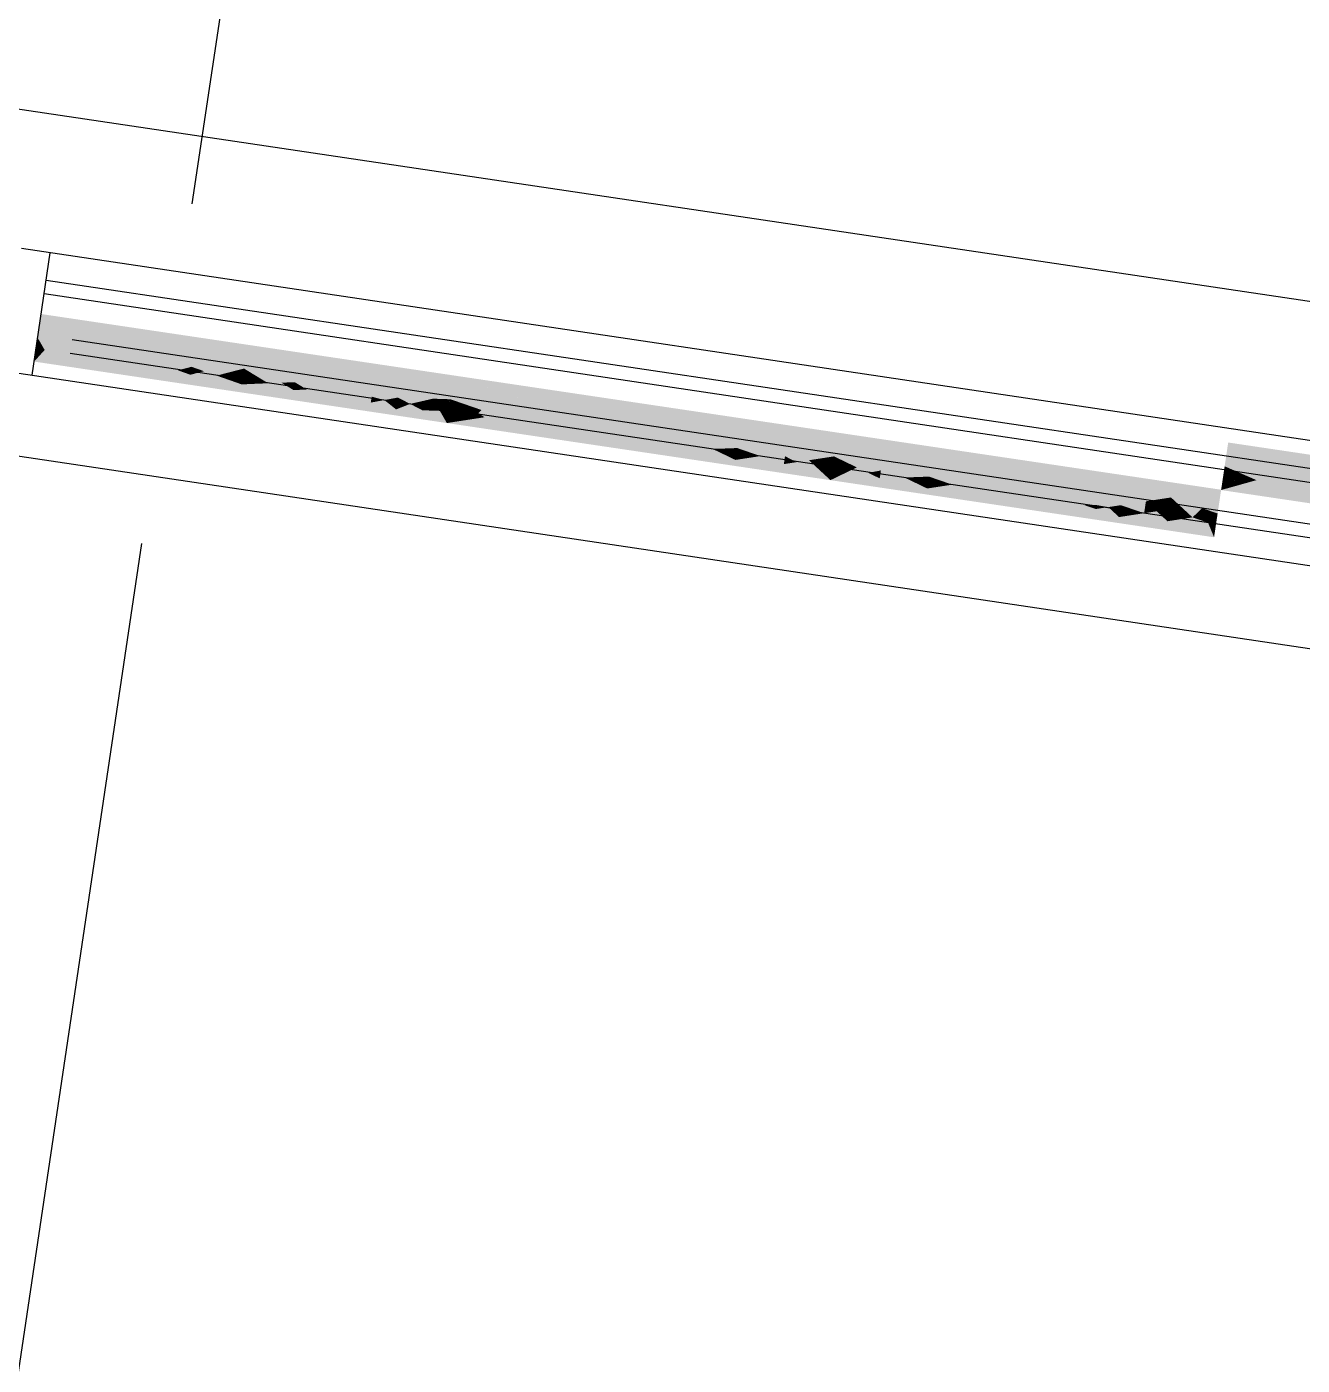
# Model space of a CAD drawing. Header units: millimetres. Extents: x 338 to 506, y 179 to 335.
# Drawn here: x 451.093 to 452.022, y 260.957 to 261.931 of the extents above; entities that cross this region are included whole.
import ezdxf

# ---------------------------------------------------------------- set-up
doc = ezdxf.new("R2010")
doc.units = ezdxf.units.MM
doc.linetypes.add('CENTER', pattern=[2, 1.25, -0.25, 0.25, -0.25])
doc.linetypes.add('DASHED2', pattern=[0.375, 0.25, -0.125])
for name, color, linetype in [('EJES_DE_COLUMNA', 255, 'DASHED2'), ('MUROS', 32, 'Continuous'), ('REJAS', 151, 'Continuous'), ('VENTANAS', 144, 'Continuous')]:
    doc.layers.add(name, color=color, linetype=linetype)

# ---------------------------------------------------------------- blocks, each defined once
blk = doc.blocks.new('*U138')
at = {"layer": 'REJAS', "color": 18, "linetype": 'Continuous', "extrusion": (0, 0, -1)}
for points in [[(-2929.00145, 1927.28054), (-2928.99853, 1927.2046), (-2928.9927, 1927.35649)], [(-2928.9927, 1927.35649), (-2928.99853, 1927.2046), (-2928.9927, 1927.2046)], [(-2928.9927, 1927.35649), (-2929.00218, 1927.35016), (-2929.00364, 1927.3375)], [(-2928.99744, 1927.35332), (-2928.9927, 1927.35649), (-2929.00169, 1927.35438)], [(-2928.9927, 1927.35649), (-2929.00145, 1927.35649), (-2929.00169, 1927.35438)], [(-2928.99707, 1927.31851), (-2928.9927, 1927.35649), (-2929.00291, 1927.31851)], [(-2928.9927, 1927.35649), (-2929.00364, 1927.3375), (-2929.00291, 1927.31851)], [(-2929.00218, 1927.35016), (-2928.99744, 1927.35332), (-2929.00169, 1927.35438)], [(-2929.0102, 1927.2046), (-2929.00145, 1927.28054), (-2929.0277, 1927.35649)], [(-2929.00145, 1927.35649), (-2929.0102, 1927.35649), (-2929.00169, 1927.35438)], [(-2929.0102, 1927.35649), (-2929.00619, 1927.35332), (-2929.00169, 1927.35438)], [(-2929.00169, 1927.35438), (-2929.00619, 1927.35332), (-2929.00218, 1927.35016)], [(-2929.00218, 1927.35016), (-2929.0102, 1927.35649), (-2929.01166, 1927.34383)], [(-2929.00218, 1927.35016), (-2929.01166, 1927.34383), (-2929.00364, 1927.3375)], [(-2929.0102, 1927.2046), (-2929.0277, 1927.35649), (-2929.0277, 1927.05271)], [(-2929.0102, 1927.35649), (-2929.0277, 1927.35649), (-2929.01166, 1927.34383)], [(-2929.0277, 1927.35649), (-2929.02114, 1927.3375), (-2929.01166, 1927.34383)], [(-2929.00291, 1927.31851), (-2929.00364, 1927.3375), (-2929.01457, 1927.31851)], [(-2929.01457, 1927.31851), (-2929.00364, 1927.3375), (-2929.01166, 1927.34383)], [(-2929.01166, 1927.34383), (-2929.02114, 1927.3375), (-2929.01457, 1927.31851)], [(-2929.00145, 1927.28054), (-2928.99707, 1927.31851), (-2929.00291, 1927.31851)], [(-2929.00801, 1927.29953), (-2929.00145, 1927.28054), (-2929.00291, 1927.31851)], [(-2929.01457, 1927.31851), (-2929.00801, 1927.29953), (-2929.00291, 1927.31851)], [(-2929.00364, 1927.26156), (-2928.99999, 1927.24257), (-2929.00145, 1927.28054)], [(-2929.00364, 1927.26156), (-2929.00582, 1927.24257), (-2929.00181, 1927.25206)], [(-2929.00382, 1927.24732), (-2928.99999, 1927.24257), (-2929.00181, 1927.25206)], [(-2929.00218, 1927.22358), (-2928.99853, 1927.2046), (-2928.99999, 1927.24257)], [(-2929.00191, 1927.24494), (-2929.00321, 1927.24415), (-2928.99999, 1927.24257)], [(-2928.99999, 1927.24257), (-2929.00321, 1927.24415), (-2929.00291, 1927.24257)], [(-2929.00291, 1927.24257), (-2929.0026, 1927.24099), (-2928.99999, 1927.24257)], [(-2928.99999, 1927.24257), (-2929.0026, 1927.24099), (-2929.00099, 1927.2402)], [(-2929.004, 1927.23308), (-2929.00218, 1927.22358), (-2928.99999, 1927.24257)], [(-2929.0026, 1927.24099), (-2929.002, 1927.23782), (-2929.00099, 1927.2402)], [(-2929.00382, 1927.24732), (-2929.00321, 1927.24415), (-2929.00191, 1927.24494)], [(-2929.004, 1927.23308), (-2929.002, 1927.23782), (-2929.00582, 1927.24257)], [(-2929.002, 1927.23782), (-2929.0026, 1927.24099), (-2929.00391, 1927.2402)], [(-2929.00582, 1927.24257), (-2929.0102, 1927.2046), (-2929.00218, 1927.22358)], [(-2929.00391, 1927.2402), (-2929.0026, 1927.24099), (-2929.00582, 1927.24257)], [(-2929.00582, 1927.24257), (-2929.0026, 1927.24099), (-2929.00291, 1927.24257)], [(-2929.00291, 1927.24257), (-2929.00321, 1927.24415), (-2929.00582, 1927.24257)], [(-2929.00321, 1927.24415), (-2929.00382, 1927.24732), (-2929.00482, 1927.24494)], [(-2929.00582, 1927.24257), (-2929.00321, 1927.24415), (-2929.00482, 1927.24494)], [(-2929.0023, 1927.21409), (-2929.00036, 1927.21409), (-2929.00218, 1927.22358)], [(-2929.00218, 1927.22358), (-2929.00418, 1927.21884), (-2929.0023, 1927.21409)], [(-2929.00236, 1927.20934), (-2928.99853, 1927.2046), (-2929.0023, 1927.21409)], [(-2928.99853, 1927.2046), (-2929.00036, 1927.21409), (-2929.0023, 1927.21409)], [(-2929.00418, 1927.21884), (-2929.00619, 1927.21409), (-2929.0023, 1927.21409)], [(-2929.00619, 1927.21409), (-2929.00236, 1927.20934), (-2929.0023, 1927.21409)], [(-2929.00497, 1927.20776), (-2929.00236, 1927.20934), (-2929.00619, 1927.21409)], [(-2929.00619, 1927.21409), (-2929.00819, 1927.20934), (-2929.00497, 1927.20776)], [(-2928.9927, 1927.2046), (-2928.99853, 1927.2046), (-2928.9927, 1927.05271)], [(-2928.9927, 1927.05271), (-2928.99853, 1927.2046), (-2929.00145, 1927.12865)], [(-2928.99853, 1927.2046), (-2929.00236, 1927.20934), (-2929.00497, 1927.20776)], [(-2929.00437, 1927.2046), (-2928.99853, 1927.2046), (-2929.00497, 1927.20776)], [(-2929.00218, 1927.18561), (-2928.99999, 1927.16663), (-2928.99853, 1927.2046)], [(-2929.00236, 1927.19985), (-2928.99853, 1927.2046), (-2929.00497, 1927.20143)], [(-2928.99853, 1927.2046), (-2929.00437, 1927.2046), (-2929.00497, 1927.20143)], [(-2929.00036, 1927.1951), (-2928.99853, 1927.2046), (-2929.0023, 1927.1951)], [(-2928.99853, 1927.2046), (-2929.00236, 1927.19985), (-2929.0023, 1927.1951)], [(-2929.0102, 1927.2046), (-2929.01895, 1927.12865), (-2929.00145, 1927.12865)], [(-2929.00582, 1927.16663), (-2929.00218, 1927.18561), (-2929.0102, 1927.2046)], [(-2929.00619, 1927.1951), (-2929.00236, 1927.19985), (-2929.00497, 1927.20143)], [(-2929.0102, 1927.2046), (-2929.00437, 1927.2046), (-2929.00497, 1927.20776)], [(-2929.00437, 1927.2046), (-2929.0102, 1927.2046), (-2929.00497, 1927.20143)], [(-2929.00819, 1927.20934), (-2929.0102, 1927.2046), (-2929.00497, 1927.20776)], [(-2929.0102, 1927.2046), (-2929.00819, 1927.19985), (-2929.00497, 1927.20143)], [(-2929.00497, 1927.20143), (-2929.00819, 1927.19985), (-2929.00619, 1927.1951)], [(-2929.00218, 1927.18561), (-2929.00036, 1927.1951), (-2929.0023, 1927.1951)], [(-2929.00418, 1927.19036), (-2929.00218, 1927.18561), (-2929.0023, 1927.1951)], [(-2929.0023, 1927.1951), (-2929.00236, 1927.19985), (-2929.00619, 1927.1951)], [(-2929.00619, 1927.1951), (-2929.00418, 1927.19036), (-2929.0023, 1927.1951)], [(-2929.004, 1927.17612), (-2928.99999, 1927.16663), (-2929.00218, 1927.18561)], [(-2929.004, 1927.17612), (-2929.00582, 1927.16663), (-2929.002, 1927.17137)], [(-2928.99999, 1927.16663), (-2929.00099, 1927.169), (-2929.0026, 1927.16821)], [(-2929.00291, 1927.16663), (-2928.99999, 1927.16663), (-2929.0026, 1927.16821)], [(-2929.00145, 1927.12865), (-2928.99999, 1927.16663), (-2929.00364, 1927.14764)], [(-2929.00191, 1927.16425), (-2928.99999, 1927.16663), (-2929.00321, 1927.16504)], [(-2928.99999, 1927.16663), (-2929.00291, 1927.16663), (-2929.00321, 1927.16504)], [(-2929.00382, 1927.16188), (-2929.00181, 1927.15713), (-2928.99999, 1927.16663)], [(-2929.0026, 1927.16821), (-2929.00099, 1927.169), (-2929.002, 1927.17137)], [(-2929.00364, 1927.14764), (-2929.00181, 1927.15713), (-2929.00582, 1927.16663)], [(-2929.00382, 1927.16188), (-2929.00191, 1927.16425), (-2929.00321, 1927.16504)], [(-2929.002, 1927.17137), (-2929.00391, 1927.169), (-2929.0026, 1927.16821)], [(-2929.00391, 1927.169), (-2929.00582, 1927.16663), (-2929.0026, 1927.16821)], [(-2929.00582, 1927.16663), (-2929.00291, 1927.16663), (-2929.0026, 1927.16821)], [(-2929.00291, 1927.16663), (-2929.00582, 1927.16663), (-2929.00321, 1927.16504)], [(-2929.00582, 1927.16663), (-2929.00482, 1927.16425), (-2929.00321, 1927.16504)], [(-2929.00321, 1927.16504), (-2929.00482, 1927.16425), (-2929.00382, 1927.16188)], [(-2929.00364, 1927.10967), (-2928.99926, 1927.10967), (-2929.00145, 1927.12865)], [(-2929.01895, 1927.12865), (-2929.00582, 1927.09068), (-2929.00145, 1927.12865)], [(-2929.01895, 1927.12865), (-2929.0277, 1927.05271), (-2929.00582, 1927.09068)], [(-2929.00254, 1927.10017), (-2928.99707, 1927.09068), (-2928.99926, 1927.10967)], [(-2928.99926, 1927.10967), (-2929.00364, 1927.10967), (-2929.00254, 1927.10017)], [(-2929.00254, 1927.10017), (-2929.00364, 1927.10967), (-2929.00582, 1927.09068)], [(-2928.99981, 1927.09543), (-2929.00181, 1927.09385), (-2928.99707, 1927.09068)], [(-2928.99707, 1927.09068), (-2929.00181, 1927.09385), (-2929.00145, 1927.09068)], [(-2929.00254, 1927.10017), (-2929.00181, 1927.09385), (-2928.99981, 1927.09543)], [(-2929.00145, 1927.09068), (-2929.00181, 1927.09385), (-2929.00582, 1927.09068)], [(-2929.00181, 1927.09385), (-2929.00254, 1927.10017), (-2929.00418, 1927.09543)], [(-2929.00582, 1927.09068), (-2929.00181, 1927.09385), (-2929.00418, 1927.09543)], [(-2928.99926, 1927.0717), (-2928.9927, 1927.05271), (-2928.99707, 1927.09068)], [(-2928.99981, 1927.08594), (-2928.99707, 1927.09068), (-2929.00181, 1927.08752)], [(-2928.99707, 1927.09068), (-2929.00145, 1927.09068), (-2929.00181, 1927.08752)], [(-2929.00254, 1927.08119), (-2928.99926, 1927.0717), (-2928.99707, 1927.09068)], [(-2929.00254, 1927.08119), (-2928.99981, 1927.08594), (-2929.00181, 1927.08752)], [(-2929.00181, 1927.08752), (-2929.00145, 1927.09068), (-2929.00582, 1927.09068)], [(-2929.00582, 1927.09068), (-2929.00418, 1927.08594), (-2929.00181, 1927.08752)], [(-2929.00418, 1927.08594), (-2929.00254, 1927.08119), (-2929.00181, 1927.08752)], [(-2929.00582, 1927.09068), (-2929.00461, 1927.07591), (-2929.00254, 1927.08119)], [(-2929.00461, 1927.07591), (-2929.00582, 1927.09068), (-2929.00728, 1927.07802)], [(-2929.00874, 1927.06537), (-2929.00582, 1927.09068), (-2929.01676, 1927.0717)], [(-2929.00254, 1927.08119), (-2929.00461, 1927.07591), (-2928.99926, 1927.0717)], [(-2928.99926, 1927.0717), (-2929.00461, 1927.07591), (-2929.004, 1927.06853)], [(-2929.004, 1927.06853), (-2929.00461, 1927.07591), (-2929.00874, 1927.06537)], [(-2929.00874, 1927.06537), (-2929.00461, 1927.07591), (-2929.00728, 1927.07802)], [(-2928.9927, 1927.05271), (-2928.99926, 1927.0717), (-2929.00072, 1927.05904)], [(-2928.99999, 1927.06537), (-2928.99926, 1927.0717), (-2929.00291, 1927.06537)], [(-2928.99926, 1927.0717), (-2929.004, 1927.06853), (-2929.00291, 1927.06537)], [(-2929.00072, 1927.05904), (-2928.99999, 1927.06537), (-2929.00291, 1927.06537)], [(-2929.00291, 1927.06537), (-2929.00473, 1927.0622), (-2929.00072, 1927.05904)], [(-2929.004, 1927.06853), (-2929.00874, 1927.06537), (-2929.00291, 1927.06537)], [(-2929.00874, 1927.06537), (-2929.00473, 1927.0622), (-2929.00291, 1927.06537)], [(-2929.00874, 1927.06537), (-2929.00655, 1927.05904), (-2929.00473, 1927.0622)], [(-2929.00947, 1927.05904), (-2929.00655, 1927.05904), (-2929.00874, 1927.06537)], [(-2929.0277, 1927.05271), (-2929.00874, 1927.06537), (-2929.01676, 1927.0717)], [(-2929.0102, 1927.05271), (-2929.00874, 1927.06537), (-2929.0277, 1927.05271)], [(-2928.99671, 1927.05587), (-2929.00121, 1927.05482), (-2928.9927, 1927.05271)], [(-2928.9927, 1927.05271), (-2929.00121, 1927.05482), (-2929.00145, 1927.05271)], [(-2929.00072, 1927.05904), (-2929.00121, 1927.05482), (-2928.99671, 1927.05587)], [(-2929.00273, 1927.06062), (-2929.004, 1927.06009), (-2929.00072, 1927.05904)], [(-2929.00072, 1927.05904), (-2929.004, 1927.06009), (-2929.00364, 1927.05904)], [(-2929.00072, 1927.05904), (-2929.00346, 1927.05851), (-2929.00191, 1927.05825)], [(-2929.00346, 1927.05851), (-2929.00072, 1927.05904), (-2929.00364, 1927.05904)], [(-2929.00309, 1927.05746), (-2929.00246, 1927.05658), (-2929.00072, 1927.05904)], [(-2929.00072, 1927.05904), (-2929.00246, 1927.05658), (-2929.00096, 1927.05693)], [(-2929.00246, 1927.05658), (-2929.00121, 1927.05482), (-2929.00096, 1927.05693)], [(-2929.00121, 1927.05482), (-2929.00246, 1927.05658), (-2929.00333, 1927.05535)], [(-2929.0102, 1927.05271), (-2929.00121, 1927.05482), (-2929.00546, 1927.05587)], [(-2929.0057, 1927.05376), (-2929.00145, 1927.05271), (-2929.00121, 1927.05482)], [(-2929.00191, 1927.05825), (-2929.00346, 1927.05851), (-2929.00309, 1927.05746)], [(-2929.00546, 1927.05587), (-2929.00246, 1927.05658), (-2929.00309, 1927.05746)], [(-2929.00333, 1927.05535), (-2929.00246, 1927.05658), (-2929.00546, 1927.05587)], [(-2929.00473, 1927.0622), (-2929.004, 1927.06009), (-2929.00273, 1927.06062)], [(-2929.00309, 1927.05746), (-2929.00655, 1927.05904), (-2929.00546, 1927.05587)], [(-2929.00309, 1927.05746), (-2929.00346, 1927.05851), (-2929.00482, 1927.05825)], [(-2929.00482, 1927.05825), (-2929.00346, 1927.05851), (-2929.00655, 1927.05904)], [(-2929.00655, 1927.05904), (-2929.00346, 1927.05851), (-2929.00364, 1927.05904)], [(-2929.004, 1927.06009), (-2929.00655, 1927.05904), (-2929.00364, 1927.05904)], [(-2929.00564, 1927.06062), (-2929.004, 1927.06009), (-2929.00473, 1927.0622)], [(-2929.00655, 1927.05904), (-2929.004, 1927.06009), (-2929.00564, 1927.06062)], [(-2929.00546, 1927.05587), (-2929.00655, 1927.05904), (-2929.0102, 1927.05271)], [(-2929.0102, 1927.05271), (-2929.00655, 1927.05904), (-2929.00947, 1927.05904)], [(-2929.00145, 1926.91153), (-2928.9927, 1926.77035), (-2928.9927, 1927.05271)], [(-2928.99543, 1927.04389), (-2928.9927, 1927.05271), (-2928.99963, 1927.04291)], [(-2928.9927, 1927.05271), (-2929.00036, 1927.04683), (-2928.99963, 1927.04291)], [(-2928.99653, 1927.04977), (-2928.9927, 1927.05271), (-2929.00109, 1927.05075)], [(-2928.9927, 1927.05271), (-2929.00145, 1927.05271), (-2929.00109, 1927.05075)], [(-2928.99707, 1926.98212), (-2928.9927, 1927.05271), (-2929.00291, 1926.98212)], [(-2928.9927, 1927.05271), (-2929.00364, 1927.01741), (-2929.00291, 1926.98212)], [(-2929.00036, 1927.04683), (-2928.99653, 1927.04977), (-2929.00109, 1927.05075)], [(-2929.00036, 1927.04683), (-2929.00418, 1927.04389), (-2928.99963, 1927.04291)], [(-2929.00109, 1927.05075), (-2929.00528, 1927.04977), (-2929.00036, 1927.04683)], [(-2929.00036, 1927.04683), (-2929.00159, 1927.04756), (-2929.00312, 1927.04732)], [(-2929.00312, 1927.04732), (-2929.00327, 1927.04683), (-2929.00036, 1927.04683)], [(-2929.00227, 1927.04536), (-2929.00036, 1927.04683), (-2929.00358, 1927.04585)], [(-2929.00036, 1927.04683), (-2929.00327, 1927.04683), (-2929.00358, 1927.04585)], [(-2929.00564, 1927.05173), (-2929.00109, 1927.05075), (-2929.00145, 1927.05271)], [(-2929.0102, 1927.05271), (-2929.00528, 1927.04977), (-2929.00109, 1927.05075)], [(-2929.0102, 1927.05271), (-2929.00145, 1927.05271), (-2929.0057, 1927.05376)], [(-2929.0102, 1926.77035), (-2929.00145, 1926.91153), (-2929.0277, 1927.05271)], [(-2929.0102, 1927.05271), (-2929.00564, 1927.05173), (-2929.00145, 1927.05271)], [(-2929.00159, 1927.04756), (-2929.00282, 1927.0483), (-2929.00312, 1927.04732)], [(-2929.00418, 1927.04389), (-2929.00227, 1927.04536), (-2929.00358, 1927.04585)], [(-2929.00282, 1927.0483), (-2929.00528, 1927.04977), (-2929.00619, 1927.04683)], [(-2929.00282, 1927.0483), (-2929.0045, 1927.04756), (-2929.00312, 1927.04732)], [(-2929.0045, 1927.04756), (-2929.00619, 1927.04683), (-2929.00312, 1927.04732)], [(-2929.00619, 1927.04683), (-2929.00327, 1927.04683), (-2929.00312, 1927.04732)], [(-2929.00358, 1927.04585), (-2929.00327, 1927.04683), (-2929.00619, 1927.04683)], [(-2929.00619, 1927.04683), (-2929.00519, 1927.04536), (-2929.00358, 1927.04585)], [(-2929.00519, 1927.04536), (-2929.00418, 1927.04389), (-2929.00358, 1927.04585)], [(-2929.01457, 1926.98212), (-2929.00364, 1927.01741), (-2929.0277, 1927.05271)], [(-2929.00801, 1927.04094), (-2929.00418, 1927.04389), (-2929.00619, 1927.04683)], [(-2929.00528, 1927.04977), (-2929.0102, 1927.05271), (-2929.00619, 1927.04683)], [(-2929.0102, 1927.05271), (-2929.00911, 1927.04683), (-2929.00619, 1927.04683)], [(-2929.00911, 1927.04683), (-2929.00801, 1927.04094), (-2929.00619, 1927.04683)], [(-2929.0102, 1927.05271), (-2929.0277, 1927.05271), (-2929.00801, 1927.04094)], [(-2929.0277, 1927.05271), (-2929.01567, 1927.03506), (-2929.00801, 1927.04094)], [(-2929.0102, 1926.77035), (-2929.0277, 1927.05271), (-2929.0277, 1926.48799)], [(-2928.99817, 1927.03506), (-2928.99543, 1927.04389), (-2928.99963, 1927.04291)], [(-2928.99963, 1927.04291), (-2929.00309, 1927.038), (-2928.99817, 1927.03506)], [(-2928.99817, 1927.03506), (-2929.00309, 1927.038), (-2929.00327, 1927.03114)], [(-2929.0009, 1927.02624), (-2928.99817, 1927.03506), (-2929.00327, 1927.03114)], [(-2929.00382, 1927.04192), (-2928.99963, 1927.04291), (-2929.00418, 1927.04389)], [(-2929.00136, 1927.04045), (-2928.99963, 1927.04291), (-2929.00358, 1927.04062)], [(-2928.99963, 1927.04291), (-2929.00382, 1927.04192), (-2929.00358, 1927.04062)], [(-2929.00309, 1927.038), (-2929.00136, 1927.04045), (-2929.00358, 1927.04062)], [(-2929.00309, 1927.038), (-2929.00801, 1927.04094), (-2929.00327, 1927.03114)], [(-2929.00555, 1927.03947), (-2929.00309, 1927.038), (-2929.00358, 1927.04062)], [(-2929.00801, 1927.04094), (-2929.00582, 1927.02918), (-2929.00327, 1927.03114)], [(-2929.00358, 1927.04062), (-2929.00382, 1927.04192), (-2929.00801, 1927.04094)], [(-2929.00801, 1927.04094), (-2929.00555, 1927.03947), (-2929.00358, 1927.04062)], [(-2929.00801, 1927.04094), (-2929.01567, 1927.03506), (-2929.00364, 1927.01741)], [(-2929.00801, 1927.04094), (-2929.00382, 1927.04192), (-2929.00418, 1927.04389)], [(-2929.00364, 1927.01741), (-2929.0009, 1927.02624), (-2929.00327, 1927.03114)], [(-2929.00327, 1927.03114), (-2929.00582, 1927.02918), (-2929.00364, 1927.01741)], [(-2929.00291, 1926.98212), (-2929.00364, 1927.01741), (-2929.01457, 1926.98212)], [(-2929.00145, 1926.91153), (-2928.99707, 1926.98212), (-2929.00291, 1926.98212)], [(-2929.00801, 1926.94682), (-2929.00145, 1926.91153), (-2929.00291, 1926.98212)], [(-2929.01457, 1926.98212), (-2929.00801, 1926.94682), (-2929.00291, 1926.98212)], [(-2929.00364, 1926.87623), (-2928.99926, 1926.87623), (-2929.00145, 1926.91153)], [(-2929.00254, 1926.85859), (-2928.99707, 1926.84094), (-2928.99926, 1926.87623)], [(-2928.99926, 1926.87623), (-2929.00364, 1926.87623), (-2929.00254, 1926.85859)], [(-2929.00254, 1926.85859), (-2929.00364, 1926.87623), (-2929.00582, 1926.84094)], [(-2929.00418, 1926.84976), (-2928.99981, 1926.84976), (-2929.00254, 1926.85859)], [(-2928.99926, 1926.80564), (-2928.9927, 1926.77035), (-2928.99707, 1926.84094)], [(-2928.99844, 1926.84535), (-2929.0009, 1926.84388), (-2928.99707, 1926.84094)], [(-2928.99707, 1926.84094), (-2929.0009, 1926.84388), (-2929.00145, 1926.84094)], [(-2929.00145, 1926.84094), (-2929.0009, 1926.838), (-2928.99707, 1926.84094)], [(-2928.99707, 1926.84094), (-2929.0009, 1926.838), (-2928.99844, 1926.83653)], [(-2929.00254, 1926.82329), (-2928.99926, 1926.80564), (-2928.99707, 1926.84094)], [(-2928.99981, 1926.84976), (-2929.0009, 1926.84388), (-2928.99844, 1926.84535)], [(-2928.99981, 1926.84976), (-2929.00418, 1926.84976), (-2929.00282, 1926.84535)], [(-2929.0009, 1926.84388), (-2928.99981, 1926.84976), (-2929.00282, 1926.84535)], [(-2929.00336, 1926.84241), (-2929.0009, 1926.84388), (-2929.00282, 1926.84535)], [(-2929.00336, 1926.84241), (-2929.00145, 1926.84094), (-2929.0009, 1926.84388)], [(-2929.00336, 1926.83947), (-2929.0009, 1926.838), (-2929.00145, 1926.84094)], [(-2929.00582, 1926.84094), (-2929.00145, 1926.84094), (-2929.00336, 1926.84241)], [(-2929.00336, 1926.83947), (-2929.00145, 1926.84094), (-2929.00582, 1926.84094)], [(-2929.00582, 1926.84094), (-2929.0051, 1926.80564), (-2929.00254, 1926.82329)], [(-2929.00282, 1926.84535), (-2929.00418, 1926.84976), (-2929.00582, 1926.84094)], [(-2929.00336, 1926.84241), (-2929.00282, 1926.84535), (-2929.00582, 1926.84094)], [(-2929.00282, 1926.83653), (-2929.00582, 1926.84094), (-2929.00418, 1926.83211)], [(-2929.00582, 1926.84094), (-2929.00282, 1926.83653), (-2929.00336, 1926.83947)], [(-2929.0051, 1926.80564), (-2929.00582, 1926.84094), (-2929.00801, 1926.80564)], [(-2929.0009, 1926.838), (-2928.99981, 1926.83211), (-2928.99844, 1926.83653)], [(-2928.99981, 1926.83211), (-2929.0009, 1926.838), (-2929.00282, 1926.83653)], [(-2928.99981, 1926.83211), (-2929.00282, 1926.83653), (-2929.00418, 1926.83211)], [(-2929.00418, 1926.83211), (-2929.00254, 1926.82329), (-2928.99981, 1926.83211)], [(-2929.00336, 1926.83947), (-2929.00282, 1926.83653), (-2929.0009, 1926.838)], [(-2929.00254, 1926.82329), (-2929.0051, 1926.80564), (-2928.99926, 1926.80564)], [(-2929.00473, 1926.788), (-2928.9927, 1926.77035), (-2928.99926, 1926.80564)], [(-2928.99926, 1926.80564), (-2929.0051, 1926.80564), (-2929.002, 1926.79682)], [(-2929.002, 1926.79682), (-2929.0051, 1926.80564), (-2929.00473, 1926.788)], [(-2929.00473, 1926.788), (-2929.0051, 1926.80564), (-2929.0102, 1926.77035)], [(-2929.0102, 1926.77035), (-2929.0051, 1926.80564), (-2929.00801, 1926.80564)], [(-2929.00473, 1926.788), (-2929.00254, 1926.77623), (-2928.99872, 1926.77917)], [(-2929.00254, 1926.77623), (-2929.00473, 1926.788), (-2929.00747, 1926.77917)], [(-2928.99872, 1926.77917), (-2929.00254, 1926.77623), (-2928.9927, 1926.77035)], [(-2928.9927, 1926.77035), (-2929.00254, 1926.77623), (-2929.00145, 1926.77035)], [(-2929.00145, 1926.77035), (-2929.00254, 1926.77623), (-2929.0102, 1926.77035)], [(-2929.0102, 1926.77035), (-2929.00254, 1926.77623), (-2929.00747, 1926.77917)], [(-2928.99926, 1926.73505), (-2928.9927, 1926.77035), (-2929.00473, 1926.7527)], [(-2929.00145, 1926.77035), (-2929.00254, 1926.76447), (-2928.9927, 1926.77035)], [(-2928.9927, 1926.77035), (-2929.00254, 1926.76447), (-2928.99872, 1926.76152)], [(-2928.99926, 1926.73505), (-2928.99707, 1926.69976), (-2928.9927, 1926.77035)], [(-2929.00145, 1926.62917), (-2928.9927, 1926.48799), (-2928.9927, 1926.77035)], [(-2929.00254, 1926.76447), (-2929.00473, 1926.7527), (-2928.99872, 1926.76152)], [(-2929.0102, 1926.77035), (-2929.01895, 1926.62917), (-2929.00145, 1926.62917)], [(-2929.0102, 1926.77035), (-2929.00254, 1926.76447), (-2929.00145, 1926.77035)], [(-2929.00747, 1926.76152), (-2929.00254, 1926.76447), (-2929.0102, 1926.77035)], [(-2929.00473, 1926.7527), (-2929.00254, 1926.76447), (-2929.00747, 1926.76152)], [(-2929.00473, 1926.7527), (-2929.0102, 1926.77035), (-2929.0051, 1926.73505)], [(-2929.0102, 1926.77035), (-2929.00801, 1926.73505), (-2929.0051, 1926.73505)], [(-2929.002, 1926.74388), (-2929.00473, 1926.7527), (-2929.0051, 1926.73505)], [(-2928.99926, 1926.73505), (-2929.002, 1926.74388), (-2929.0051, 1926.73505)], [(-2929.00254, 1926.7174), (-2928.99707, 1926.69976), (-2928.99926, 1926.73505)], [(-2929.00254, 1926.7174), (-2928.99926, 1926.73505), (-2929.0051, 1926.73505)], [(-2929.00582, 1926.69976), (-2929.00254, 1926.7174), (-2929.0051, 1926.73505)], [(-2929.0051, 1926.73505), (-2929.00801, 1926.73505), (-2929.00582, 1926.69976)], [(-2929.00418, 1926.70858), (-2928.99981, 1926.70858), (-2929.00254, 1926.7174)], [(-2928.99707, 1926.69976), (-2928.99844, 1926.70417), (-2929.0009, 1926.7027)], [(-2929.0009, 1926.7027), (-2928.99844, 1926.70417), (-2928.99981, 1926.70858)], [(-2928.99981, 1926.70858), (-2929.00418, 1926.70858), (-2929.00282, 1926.70417)], [(-2928.99981, 1926.70858), (-2929.00282, 1926.70417), (-2929.0009, 1926.7027)], [(-2929.00336, 1926.70123), (-2929.0009, 1926.7027), (-2929.00282, 1926.70417)], [(-2929.00282, 1926.70417), (-2929.00418, 1926.70858), (-2929.00582, 1926.69976)], [(-2929.00582, 1926.69976), (-2929.00336, 1926.70123), (-2929.00282, 1926.70417)], [(-2929.00145, 1926.69976), (-2928.99707, 1926.69976), (-2929.0009, 1926.7027)], [(-2928.99844, 1926.69535), (-2928.99707, 1926.69976), (-2929.0009, 1926.69682)], [(-2928.99707, 1926.69976), (-2929.00145, 1926.69976), (-2929.0009, 1926.69682)], [(-2929.00254, 1926.68211), (-2928.99926, 1926.66446), (-2928.99707, 1926.69976)], [(-2928.99981, 1926.69093), (-2928.99844, 1926.69535), (-2929.0009, 1926.69682)], [(-2929.0009, 1926.69682), (-2929.00282, 1926.69535), (-2928.99981, 1926.69093)], [(-2928.99981, 1926.69093), (-2929.00282, 1926.69535), (-2929.00418, 1926.69093)], [(-2929.00336, 1926.70123), (-2929.00145, 1926.69976), (-2929.0009, 1926.7027)], [(-2929.00336, 1926.69829), (-2929.0009, 1926.69682), (-2929.00145, 1926.69976)], [(-2929.00336, 1926.69829), (-2929.00282, 1926.69535), (-2929.0009, 1926.69682)], [(-2929.00336, 1926.70123), (-2929.00582, 1926.69976), (-2929.00145, 1926.69976)], [(-2929.00582, 1926.69976), (-2929.00336, 1926.69829), (-2929.00145, 1926.69976)], [(-2929.00254, 1926.68211), (-2929.00582, 1926.69976), (-2929.00364, 1926.66446)], [(-2929.00282, 1926.69535), (-2929.00582, 1926.69976), (-2929.00418, 1926.69093)], [(-2929.00336, 1926.69829), (-2929.00582, 1926.69976), (-2929.00282, 1926.69535)], [(-2929.00418, 1926.69093), (-2929.00254, 1926.68211), (-2928.99981, 1926.69093)], [(-2928.99926, 1926.66446), (-2929.00254, 1926.68211), (-2929.00364, 1926.66446)], [(-2929.00364, 1926.66446), (-2929.00145, 1926.62917), (-2928.99926, 1926.66446)], [(-2929.00364, 1926.59387), (-2928.99707, 1926.55858), (-2929.00145, 1926.62917)], [(-2929.01895, 1926.62917), (-2929.00582, 1926.55858), (-2929.00145, 1926.62917)], [(-2929.01895, 1926.62917), (-2929.0277, 1926.48799), (-2929.00582, 1926.55858)], [(-2929.00364, 1926.59387), (-2929.00327, 1926.57622), (-2929.002, 1926.58505)], [(-2929.00327, 1926.57622), (-2929.00364, 1926.59387), (-2929.00473, 1926.57622)], [(-2929.002, 1926.58505), (-2929.00327, 1926.57622), (-2929.00036, 1926.57622)], [(-2929.00309, 1926.5674), (-2928.99707, 1926.55858), (-2929.00036, 1926.57622)], [(-2929.00309, 1926.5674), (-2929.002, 1926.56152), (-2929.00008, 1926.56299)], [(-2929.00036, 1926.57622), (-2929.00327, 1926.57622), (-2929.00309, 1926.5674)], [(-2929.002, 1926.56152), (-2929.00309, 1926.5674), (-2929.00446, 1926.56299)], [(-2929.00309, 1926.5674), (-2929.00327, 1926.57622), (-2929.00582, 1926.55858)], [(-2929.00582, 1926.55858), (-2929.00327, 1926.57622), (-2929.00473, 1926.57622)], [(-2928.99926, 1926.52328), (-2928.9927, 1926.48799), (-2928.99707, 1926.55858)], [(-2929.00008, 1926.56299), (-2929.002, 1926.56152), (-2928.99707, 1926.55858)], [(-2928.99707, 1926.55858), (-2929.002, 1926.56152), (-2929.00145, 1926.55858)], [(-2929.00145, 1926.55858), (-2929.0009, 1926.55564), (-2928.99707, 1926.55858)], [(-2928.99707, 1926.55858), (-2929.0009, 1926.55564), (-2928.99844, 1926.55416)], [(-2929.00254, 1926.54093), (-2928.99926, 1926.52328), (-2928.99707, 1926.55858)], [(-2929.00336, 1926.55711), (-2929.0009, 1926.55564), (-2929.00145, 1926.55858)], [(-2929.00145, 1926.55858), (-2929.002, 1926.56152), (-2929.00582, 1926.55858)], [(-2929.00336, 1926.55711), (-2929.00145, 1926.55858), (-2929.00582, 1926.55858)], [(-2929.00582, 1926.55858), (-2929.002, 1926.56152), (-2929.00446, 1926.56299)], [(-2929.00582, 1926.55858), (-2929.01129, 1926.54093), (-2929.00254, 1926.54093)], [(-2929.00282, 1926.55416), (-2929.00582, 1926.55858), (-2929.00418, 1926.54975)], [(-2929.00582, 1926.55858), (-2929.00282, 1926.55416), (-2929.00336, 1926.55711)], [(-2929.0009, 1926.55564), (-2928.99981, 1926.54975), (-2928.99844, 1926.55416)], [(-2928.99981, 1926.54975), (-2929.0009, 1926.55564), (-2929.00282, 1926.55416)], [(-2928.99981, 1926.54975), (-2929.00282, 1926.55416), (-2929.00418, 1926.54975)], [(-2929.00418, 1926.54975), (-2929.00254, 1926.54093), (-2928.99981, 1926.54975)], [(-2929.00336, 1926.55711), (-2929.00282, 1926.55416), (-2929.0009, 1926.55564)], [(-2929.00528, 1926.5321), (-2928.99926, 1926.52328), (-2929.00254, 1926.54093)], [(-2929.01129, 1926.54093), (-2929.00528, 1926.5321), (-2929.00254, 1926.54093)], [(-2929.01129, 1926.54093), (-2929.00911, 1926.52916), (-2929.00528, 1926.5321)], [(-2929.00911, 1926.52916), (-2929.01129, 1926.54093), (-2929.01403, 1926.5321)], [(-2928.99926, 1926.52328), (-2929.00528, 1926.5321), (-2929.00418, 1926.52622)], [(-2929.00418, 1926.52622), (-2929.00528, 1926.5321), (-2929.00911, 1926.52916)], [(-2929.00418, 1926.52622), (-2929.00911, 1926.52916), (-2929.00801, 1926.52328)], [(-2929.00801, 1926.52328), (-2929.00911, 1926.52916), (-2929.01676, 1926.52328)], [(-2929.01676, 1926.52328), (-2929.00911, 1926.52916), (-2929.01403, 1926.5321)], [(-2929.00473, 1926.50563), (-2928.9927, 1926.48799), (-2928.99926, 1926.52328)], [(-2929.00172, 1926.52475), (-2929.00382, 1926.52426), (-2928.99926, 1926.52328)], [(-2928.99926, 1926.52328), (-2929.00382, 1926.52426), (-2929.00364, 1926.52328)], [(-2929.00063, 1926.51887), (-2928.99926, 1926.52328), (-2929.00273, 1926.51838)], [(-2928.99926, 1926.52328), (-2929.00309, 1926.52034), (-2929.00273, 1926.51838)], [(-2929.00118, 1926.52181), (-2928.99926, 1926.52328), (-2929.00346, 1926.5223)], [(-2928.99926, 1926.52328), (-2929.00364, 1926.52328), (-2929.00346, 1926.5223)], [(-2929.002, 1926.51446), (-2929.00063, 1926.51887), (-2929.00273, 1926.51838)], [(-2929.00309, 1926.52034), (-2929.00118, 1926.52181), (-2929.00346, 1926.5223)], [(-2929.00418, 1926.52622), (-2929.00382, 1926.52426), (-2929.00172, 1926.52475)], [(-2929.00309, 1926.52034), (-2929.00692, 1926.5174), (-2929.00273, 1926.51838)], [(-2929.00309, 1926.52034), (-2929.00801, 1926.52328), (-2929.00692, 1926.5174)], [(-2929.00346, 1926.5223), (-2929.00555, 1926.52181), (-2929.00309, 1926.52034)], [(-2929.00364, 1926.52328), (-2929.00801, 1926.52328), (-2929.00346, 1926.5223)], [(-2929.00801, 1926.52328), (-2929.00555, 1926.52181), (-2929.00346, 1926.5223)], [(-2929.00364, 1926.52328), (-2929.00382, 1926.52426), (-2929.00801, 1926.52328)], [(-2929.00382, 1926.52426), (-2929.00418, 1926.52622), (-2929.0061, 1926.52475)], [(-2929.00801, 1926.52328), (-2929.00382, 1926.52426), (-2929.0061, 1926.52475)], [(-2929.01676, 1926.52328), (-2929.01239, 1926.49975), (-2929.00473, 1926.50563)], [(-2929.01676, 1926.52328), (-2929.01075, 1926.51446), (-2929.00692, 1926.5174)], [(-2929.00692, 1926.5174), (-2929.00801, 1926.52328), (-2929.01676, 1926.52328)], [(-2929.01239, 1926.49975), (-2929.01676, 1926.52328), (-2929.02223, 1926.50563)], [(-2929.00273, 1926.51838), (-2929.00446, 1926.51593), (-2929.002, 1926.51446)], [(-2929.00473, 1926.50563), (-2929.002, 1926.51446), (-2929.00692, 1926.5174)], [(-2929.00692, 1926.5174), (-2929.00446, 1926.51593), (-2929.00273, 1926.51838)], [(-2929.01075, 1926.51446), (-2929.00473, 1926.50563), (-2929.00692, 1926.5174)], [(-2928.9927, 1926.48799), (-2929.00473, 1926.50563), (-2929.00254, 1926.49387)], [(-2929.00254, 1926.49387), (-2929.00473, 1926.50563), (-2929.01239, 1926.49975)], [(-2929.00254, 1926.49387), (-2929.01239, 1926.49975), (-2929.0102, 1926.48799)], [(-2929.0102, 1926.48799), (-2929.01239, 1926.49975), (-2929.0277, 1926.48799)], [(-2929.0277, 1926.48799), (-2929.01239, 1926.49975), (-2929.02223, 1926.50563)], [(-2928.99762, 1926.49093), (-2929.00181, 1926.48995), (-2928.9927, 1926.48799)], [(-2928.9927, 1926.48799), (-2929.00181, 1926.48995), (-2929.00145, 1926.48799)], [(-2929.00254, 1926.49387), (-2929.00181, 1926.48995), (-2928.99762, 1926.49093)], [(-2929.00145, 1926.48799), (-2929.00181, 1926.48995), (-2929.0102, 1926.48799)], [(-2929.00181, 1926.48995), (-2929.00254, 1926.49387), (-2929.00637, 1926.49093)], [(-2929.0102, 1926.48799), (-2929.00181, 1926.48995), (-2929.00637, 1926.49093)]]:
    blk.add_solid(points, dxfattribs=at)
blk = doc.blocks.new('*U139')
at = {"layer": 'REJAS', "color": 18, "linetype": 'Continuous', "extrusion": (0, 0, -1)}
for points in [[(-2929.03621, 1926.39042), (-2929.02746, 1926.29285), (-2929.02746, 1926.48799)], [(-2929.03019, 1926.48189), (-2929.02746, 1926.48799), (-2929.03438, 1926.48121)], [(-2929.02746, 1926.48799), (-2929.03511, 1926.48392), (-2929.03438, 1926.48121)], [(-2929.03129, 1926.48595), (-2929.02746, 1926.48799), (-2929.03584, 1926.48663)], [(-2929.02746, 1926.48799), (-2929.03621, 1926.48799), (-2929.03584, 1926.48663)], [(-2929.03183, 1926.4392), (-2929.02746, 1926.48799), (-2929.03767, 1926.4392)], [(-2929.02746, 1926.48799), (-2929.0384, 1926.46359), (-2929.03767, 1926.4392)], [(-2929.03293, 1926.47579), (-2929.03019, 1926.48189), (-2929.03438, 1926.48121)], [(-2929.03511, 1926.48392), (-2929.03129, 1926.48595), (-2929.03584, 1926.48663)], [(-2929.03438, 1926.48121), (-2929.03785, 1926.47782), (-2929.03293, 1926.47579)], [(-2929.03511, 1926.48392), (-2929.03894, 1926.48189), (-2929.03438, 1926.48121)], [(-2929.03858, 1926.48053), (-2929.03438, 1926.48121), (-2929.03894, 1926.48189)], [(-2929.03612, 1926.47952), (-2929.03438, 1926.48121), (-2929.03833, 1926.47963)], [(-2929.03438, 1926.48121), (-2929.03858, 1926.48053), (-2929.03833, 1926.47963)], [(-2929.03584, 1926.48663), (-2929.04004, 1926.48595), (-2929.03511, 1926.48392)], [(-2929.03511, 1926.48392), (-2929.03634, 1926.48443), (-2929.03788, 1926.48426)], [(-2929.03788, 1926.48426), (-2929.03803, 1926.48392), (-2929.03511, 1926.48392)], [(-2929.03703, 1926.4829), (-2929.03511, 1926.48392), (-2929.03833, 1926.48324)], [(-2929.03511, 1926.48392), (-2929.03803, 1926.48392), (-2929.03833, 1926.48324)], [(-2929.0404, 1926.48731), (-2929.03584, 1926.48663), (-2929.03621, 1926.48799)], [(-2929.04496, 1926.48799), (-2929.04004, 1926.48595), (-2929.03584, 1926.48663)], [(-2929.03785, 1926.47782), (-2929.03612, 1926.47952), (-2929.03833, 1926.47963)], [(-2929.04496, 1926.29285), (-2929.03621, 1926.39042), (-2929.06246, 1926.48799)], [(-2929.04496, 1926.48799), (-2929.0404, 1926.48731), (-2929.03621, 1926.48799)], [(-2929.03634, 1926.48443), (-2929.03758, 1926.48494), (-2929.03788, 1926.48426)], [(-2929.03894, 1926.48189), (-2929.03703, 1926.4829), (-2929.03833, 1926.48324)], [(-2929.03758, 1926.48494), (-2929.04004, 1926.48595), (-2929.04095, 1926.48392)], [(-2929.03758, 1926.48494), (-2929.03926, 1926.48443), (-2929.03788, 1926.48426)], [(-2929.03785, 1926.47782), (-2929.04277, 1926.47986), (-2929.03803, 1926.47308)], [(-2929.04031, 1926.47884), (-2929.03785, 1926.47782), (-2929.03833, 1926.47963)], [(-2929.03926, 1926.48443), (-2929.04095, 1926.48392), (-2929.03788, 1926.48426)], [(-2929.04095, 1926.48392), (-2929.03803, 1926.48392), (-2929.03788, 1926.48426)], [(-2929.03833, 1926.48324), (-2929.03803, 1926.48392), (-2929.04095, 1926.48392)], [(-2929.04277, 1926.47986), (-2929.04058, 1926.47172), (-2929.03803, 1926.47308)], [(-2929.04095, 1926.48392), (-2929.03994, 1926.4829), (-2929.03833, 1926.48324)], [(-2929.03994, 1926.4829), (-2929.03894, 1926.48189), (-2929.03833, 1926.48324)], [(-2929.03833, 1926.47963), (-2929.03858, 1926.48053), (-2929.04277, 1926.47986)], [(-2929.04277, 1926.47986), (-2929.04031, 1926.47884), (-2929.03833, 1926.47963)], [(-2929.04933, 1926.4392), (-2929.0384, 1926.46359), (-2929.06246, 1926.48799)], [(-2929.04277, 1926.47986), (-2929.05043, 1926.47579), (-2929.0384, 1926.46359)], [(-2929.04277, 1926.47986), (-2929.03858, 1926.48053), (-2929.03894, 1926.48189)], [(-2929.04277, 1926.47986), (-2929.03894, 1926.48189), (-2929.04095, 1926.48392)], [(-2929.04004, 1926.48595), (-2929.04496, 1926.48799), (-2929.04095, 1926.48392)], [(-2929.04496, 1926.48799), (-2929.04386, 1926.48392), (-2929.04095, 1926.48392)], [(-2929.04386, 1926.48392), (-2929.04277, 1926.47986), (-2929.04095, 1926.48392)], [(-2929.04496, 1926.48799), (-2929.06246, 1926.48799), (-2929.04277, 1926.47986)], [(-2929.06246, 1926.48799), (-2929.05043, 1926.47579), (-2929.04277, 1926.47986)], [(-2929.04496, 1926.29285), (-2929.06246, 1926.48799), (-2929.06246, 1926.09771)], [(-2929.03293, 1926.47579), (-2929.03785, 1926.47782), (-2929.03803, 1926.47308)], [(-2929.03566, 1926.46969), (-2929.03293, 1926.47579), (-2929.03803, 1926.47308)], [(-2929.0384, 1926.46359), (-2929.03566, 1926.46969), (-2929.03803, 1926.47308)], [(-2929.03803, 1926.47308), (-2929.04058, 1926.47172), (-2929.0384, 1926.46359)], [(-2929.03767, 1926.4392), (-2929.0384, 1926.46359), (-2929.04933, 1926.4392)], [(-2929.03621, 1926.39042), (-2929.03183, 1926.4392), (-2929.03767, 1926.4392)], [(-2929.04277, 1926.41481), (-2929.03621, 1926.39042), (-2929.03767, 1926.4392)], [(-2929.04933, 1926.4392), (-2929.04277, 1926.41481), (-2929.03767, 1926.4392)]]:
    blk.add_solid(points, dxfattribs=at)
blk = doc.blocks.new('LATERAL_IZQUIERDA')
at = {"layer": 'REJAS', "color": 30}
blk.add_line((2928.9227, 1923.64534), (2928.9227, 1929.25534), dxfattribs=at)
at = {"layer": 'REJAS', "color": 18}
for p, q in [((2928.9827, 1927.37774), (2928.9827, 1925.50014)), ((2929.0727, 1925.50014), (2929.0727, 1927.37774)), ((2928.9827, 1927.35649), (2929.0727, 1927.35649)), ((2929.0427, 1927.35649), (2929.0427, 1925.54639)), ((2929.0527, 1927.35649), (2929.0527, 1925.54639)), ((2929.0027, 1927.33149), (2929.0027, 1925.54639)), ((2929.0127, 1927.33149), (2929.0127, 1925.54639))]:
    blk.add_line(p, q, dxfattribs=at)
at = {"layer": 'REJAS', "color": 18, "linetype": 'Continuous'}
for name in ['*U138', '*U139']:
    blk.add_blockref(name, (0, 0), dxfattribs=at)
blk = doc.blocks.new('EJES_ESTRUCTURALES')
at = {"layer": 'EJES_DE_COLUMNA', "color": 9, "linetype": 'CENTER'}
for p, q in [((719.02721, 131.2663), (719.02721, 199.7363)), ((661.47768, 142.25478), (759.37077, 142.2588))]:
    blk.add_line(p, q, dxfattribs=at)
blk = doc.blocks.new('A$C7152A42C')
at = {"layer": 'EJES_DE_COLUMNA'}
blk.add_blockref('EJES_ESTRUCTURALES', (-631.22088, -95.28525), dxfattribs=at)
at = {"layer": 'VENTANAS', "color": 4}
blk.add_blockref('LATERAL_IZQUIERDA', (-2841.36643, -1880.28762), dxfattribs=at)

msp = doc.modelspace()

# ---------------------------------------------------------------- block references
at = {"layer": 'MUROS', "color": 32, "rotation": 81.53046525965426}
msp.add_blockref('A$C7152A42C', (484.74824, 168.08442), dxfattribs=at)

doc.saveas('drawing.dxf')
